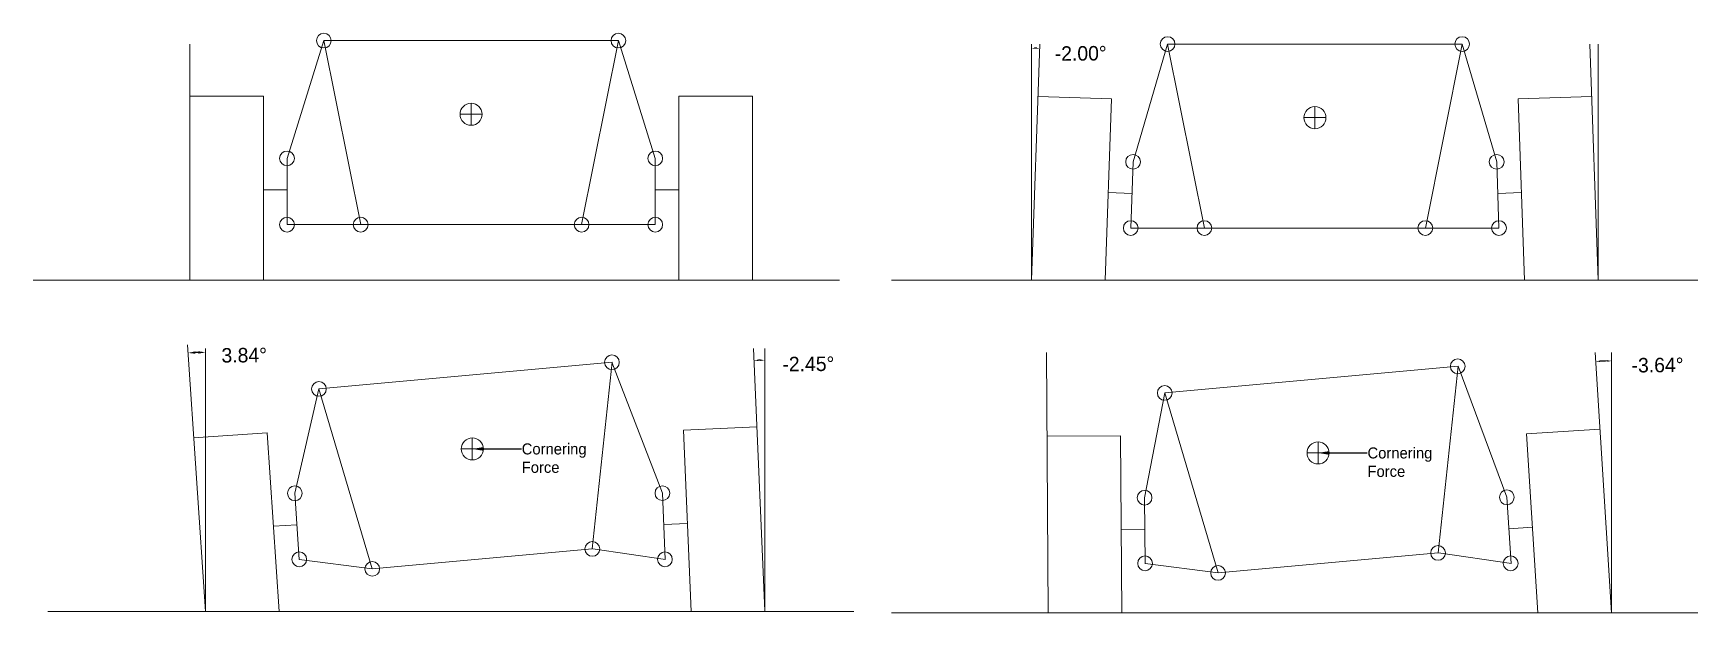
# Model space of a CAD drawing. Header units: inches. Extents: x 31 to 483, y -95 to 62.
import ezdxf
from ezdxf import colors
from ezdxf.entities.mleader import LeaderData, LeaderLine
from ezdxf.math import Vec2, Vec3

# ---------------------------------------------------------------- set-up
doc = ezdxf.new("R2010")
doc.units = ezdxf.units.IN
doc.header["$MEASUREMENT"] = 0
doc.header["$PDMODE"] = 34
doc.layers.get('0').update_dxf_attribs({"lineweight": 0})
for name, color, linetype, lineweight in [('body', 7, 'Continuous', 0), ('hub', 3, 'Continuous', 0), ('lower link', 7, 'Continuous', 0), ('strut', 7, 'Continuous', 0)]:
    doc.layers.add(name, color=color, linetype=linetype, lineweight=lineweight)
doc.dimstyles.get("Standard").update_dxf_attribs({"dimscale": 0.03937, "dimtxt": 0.1, "dimasz": 0.1, "dimexe": 0.05, "dimexo": 0.025, "dimgap": 0.025, "dimtad": 0, "dimtoh": 1, "dimzin": 1, "dimdsep": 46, "dimtxsty": 'Standard', "dimtsz": 2.5, "dimcen": 0.09, "dimadec": 0, "dimazin": 0, "dimtfac": 1, "dimtdec": 4, "dimtofl": 0, "dimtmove": 0, "dimatfit": 3, "dimfxl": 1, "dimtolj": 1, "dimtzin": 0, "dimarcsym": 0})

# ---------------------------------------------------------------- blocks, each defined once
blk = doc.blocks.new('*D1')
at = {"layer": 'Defpoints', "color": 0, "transparency": 16777216}
for p in [(73, -22.67), (74.72, -24.77), (77.87, -23.61), (77.87, -95.12), (77.87, -95.12)]:
    blk.add_point(p, dxfattribs=at)
at = {"layer": 'hub', "color": 0, "lineweight": -2, "transparency": 16777216}
blk.add_arc((77.87, -95.12), 70.42, 91.6017, 92.2432, dxfattribs=at)
at = {"layer": 'hub', "color": 0, "transparency": 16777216}
for points in [[(75.13, -25.08), (75.1, -24.43), (73.15, -24.86)], [(75.9, -24.4), (75.91, -25.06), (77.87, -24.7)]]:
    blk.add_solid(points, dxfattribs=at)
at = {"layer": 'hub', "color": 0, "transparency": 16777216, "insert": (88.37, -25.49), "char_height": 3.937, "width": 13.5886, "attachment_point": 5, "rotation": 0.5}
blk.add_mtext('3.84°', dxfattribs=at)
blk = doc.blocks.new('*D2')
at = {"layer": 'Defpoints', "color": 0, "transparency": 16777216}
for p in [(226.7, -23.61), (227.81, -26.86), (229.75, -23.61), (229.75, -94.93), (229.75, -94.93)]:
    blk.add_point(p, dxfattribs=at)
at = {"layer": 'hub', "color": 0, "lineweight": -2, "transparency": 16777216}
blk.add_arc((229.75, -94.93), 68.09, 90.9939, 91.46, dxfattribs=at)
at = {"layer": 'hub', "color": 0, "transparency": 16777216}
for points in [[(228.02, -27.06), (228.01, -26.66), (226.84, -26.9)], [(228.57, -26.65), (228.57, -27.04), (229.75, -26.84)]]:
    blk.add_solid(points, dxfattribs=at)
at = {"layer": 'hub', "color": 0, "transparency": 16777216, "insert": (241.57, -27.87), "char_height": 3.937, "attachment_point": 5, "rotation": 0.5}
blk.add_mtext('-2.45°', dxfattribs=at)
blk = doc.blocks.new('*D3')
at = {"layer": 'Defpoints', "color": 0, "transparency": 16777216}
for p in [(302.21, 59.07), (304.45, 59.07), (302.94, 57.93), (302.21, -5.12), (302.21, -5.12)]:
    blk.add_point(p, dxfattribs=at)
at = {"layer": 'hub', "color": 0, "lineweight": -2, "transparency": 16777216}
blk.add_arc((302.21, -5.12), 63.06, 88.7165, 89.2845, dxfattribs=at)
at = {"layer": 'hub', "color": 0, "transparency": 16777216}
for points in [[(303, 57.8), (303, 58.06), (302.21, 57.93)], [(303.63, 58.05), (303.62, 57.79), (304.41, 57.9)]]:
    blk.add_solid(points, dxfattribs=at)
at = {"layer": 'hub', "color": 0, "transparency": 16777216, "insert": (315.53, 56.51), "char_height": 3.937, "attachment_point": 5, "rotation": 0.5}
blk.add_mtext('-2.00°', dxfattribs=at)
blk = doc.blocks.new('*D4')
at = {"layer": 'Defpoints', "color": 0, "transparency": 16777216}
for p in [(455.22, -24.7), (456.82, -27.1), (459.72, -24.7), (459.72, -95.45), (459.72, -95.45)]:
    blk.add_point(p, dxfattribs=at)
at = {"layer": 'hub', "color": 0, "lineweight": -2, "transparency": 16777216}
blk.add_arc((459.72, -95.45), 68.41, 90.9892, 92.6507, dxfattribs=at)
at = {"layer": 'hub', "color": 0, "transparency": 16777216}
for points in [[(456.57, -27.31), (456.55, -26.92), (455.38, -27.18)], [(458.54, -26.85), (458.54, -27.25), (459.72, -27.04)]]:
    blk.add_solid(points, dxfattribs=at)
at = {"layer": 'hub', "color": 0, "transparency": 16777216, "insert": (472.18, -28.18), "char_height": 3.937, "attachment_point": 5, "rotation": 0.5}
blk.add_mtext('-3.64°', dxfattribs=at)

msp = doc.modelspace()

# ---------------------------------------------------------------- linework, layer by layer
for p, q in [((73.592, -5.122), (73.592, 59.07)), ((302.211, -5.122), (302.211, 59.07)), ((302.211, -5.122), (304.452, 59.07)), ((456.05, -5.122), (453.81, 59.07)), ((456.05, -5.122), (456.05, 59.07)), ((73.592, 44.878), (93.592, 44.878)), ((93.592, 44.878), (93.592, -5.122)), ((226.408, 44.878), (206.408, 44.878)), ((206.408, 44.878), (206.408, -5.122)), ((226.408, -5.122), (226.408, 44.878)), ((303.955, 44.848), (323.943, 44.15)), ((323.943, 44.15), (322.224, -5.122)), ((454.306, 44.848), (434.318, 44.15)), ((434.318, 44.15), (436.038, -5.122)), ((31.092, -5.122), (250, -5.122)), ((93.592, -5.122), (73.592, -5.122)), ((206.408, -5.122), (226.408, -5.122)), ((264.188, -5.122), (483.095, -5.122)), ((77.872, -95.122), (73.003, -22.67)), ((77.872, -95.122), (77.872, -23.615)), ((229.753, -94.925), (226.697, -23.615)), ((229.753, -94.925), (229.753, -23.615)), ((306.675, -95.453), (306.246, -24.705)), ((459.721, -95.453), (455.221, -24.705)), ((459.721, -95.453), (459.721, -24.705)), ((227.612, -44.971), (207.63, -45.828)), ((74.636, -47.916), (94.591, -46.575)), ((94.591, -46.575), (97.853, -95.122)), ((207.63, -45.828), (209.743, -95.122)), ((306.384, -47.489), (326.384, -47.367)), ((326.384, -47.367), (326.676, -95.453)), ((456.547, -45.554), (436.587, -46.824)), ((436.587, -46.824), (439.681, -95.453)), ((35.057, -95.122), (253.965, -95.122)), ((264.188, -95.453), (483.095, -95.453))]:
    msp.add_line(p, q)
at = {"color": 1}
for p, q in [((150, 37), (150, 43)), ((379.131, 36.07), (379.131, 42.07)), ((147, 40), (153, 40)), ((376.131, 39.07), (382.131, 39.07)), ((150.315, -53.945), (150.315, -47.945)), ((380, -55.035), (380, -49.035)), ((147.315, -50.945), (153.315, -50.945)), ((377, -52.035), (383, -52.035))]:
    msp.add_line(p, q, dxfattribs=at)
for centre in [(110, 60), (190, 60), (339.131, 59.07), (419.131, 59.07), (100, 28), (200, 28), (329.759, 27.059), (428.503, 27.059), (100, 10), (120, 10), (180, 10), (200, 10), (329.131, 9.07), (349.131, 9.07), (409.131, 9.07), (429.131, 9.07), (188.24, -27.405), (417.925, -28.496), (108.668, -34.648), (338.354, -35.738), (102.116, -62.985), (201.951, -62.965), (332.894, -64.207), (431.264, -64.075), (182.908, -78.105), (103.323, -80.945), (202.621, -80.945), (333.008, -82.035), (412.593, -79.196), (432.307, -82.035), (123.154, -83.538), (352.839, -84.628)]:
    msp.add_circle(centre, 2)
for centre in [(150, 40), (379.131, 39.07), (150.315, -50.945), (380, -52.035)]:
    msp.add_circle(centre, 3, dxfattribs=at)
at = {"layer": 'body', "color": 176, "true_color": 0x000080}
for p, q in [((110, 60), (120, 10)), ((190, 60), (110, 60)), ((180, 10), (190, 60)), ((339.131, 59.07), (349.131, 9.07)), ((419.131, 59.07), (339.131, 59.07)), ((409.131, 9.07), (419.131, 59.07)), ((120, 10), (180, 10)), ((349.131, 9.07), (409.131, 9.07)), ((188.34, -27.405), (108.668, -34.648)), ((182.908, -78.105), (188.34, -27.405)), ((418.025, -28.496), (338.354, -35.738)), ((412.593, -79.196), (418.025, -28.496)), ((108.668, -34.648), (123.154, -83.538)), ((338.354, -35.738), (352.839, -84.628)), ((123.154, -83.538), (182.908, -78.105)), ((352.839, -84.628), (412.593, -79.196))]:
    msp.add_line(p, q, dxfattribs=at)
at = {"layer": 'hub'}
for p, q in [((100, 28), (100, 10)), ((200, 28), (200, 10)), ((329.759, 27.059), (329.131, 9.07)), ((428.503, 27.059), (429.131, 9.07)), ((93.592, 19.438), (100, 19.438)), ((206.408, 19.438), (200, 19.438)), ((323.056, 18.725), (329.46, 18.502)), ((435.205, 18.725), (428.801, 18.502)), ((102.116, -62.985), (103.323, -80.945)), ((201.951, -62.965), (202.722, -80.948)), ((332.894, -64.207), (333.003, -82.206)), ((431.264, -64.075), (432.407, -82.038)), ((96.297, -71.958), (102.69, -71.528)), ((208.72, -71.245), (202.317, -71.519)), ((438.202, -72.213), (431.808, -72.62)), ((326.538, -72.807), (332.946, -72.768))]:
    msp.add_line(p, q, dxfattribs=at)
at = {"layer": 'lower link', "color": 6}
for p, q in [((100, 10), (120, 10)), ((200, 10), (180, 10)), ((329.131, 9.07), (349.131, 9.07)), ((429.131, 9.07), (409.131, 9.07)), ((103.323, -80.945), (123.154, -83.538)), ((202.804, -80.957), (183.006, -78.12)), ((432.489, -82.047), (412.692, -79.21)), ((333.008, -82.035), (352.839, -84.628))]:
    msp.add_line(p, q, dxfattribs=at)
at = {"layer": 'strut', "color": 2}
for p, q in [((100, 28), (110, 60)), ((200, 28), (190, 60)), ((329.759, 27.059), (339.131, 59.07)), ((428.503, 27.059), (419.131, 59.07)), ((201.951, -62.965), (188.24, -27.405)), ((431.264, -64.075), (418.025, -28.496)), ((102.116, -62.985), (108.668, -34.648)), ((332.894, -64.207), (338.354, -35.738))]:
    msp.add_line(p, q, dxfattribs=at)

# ---------------------------------------------------------------- dimensions: what is measured, and where the dimension line sits
at = {"layer": 'hub'}
for base, line1, line2, override, picture, middle in [((302.945, 57.931), ((302.211, -5.122), (304.452, 59.07)), ((302.211, -5.122), (302.211, 59.07)), {"dimtxt": 100, "dimasz": 20, "dimtad": 1, "dimtoh": 0, "dimzin": 8, "dimdsep": 46, "dimtsz": 0, "dimcen": 2.5, "dimadec": 2, "dimtdec": 2, "dimtofl": 1, "dimtolj": 0, "dimtzin": 8}, '*D3', (315.527, 56.513)), ((227.809, -26.864), ((229.753, -94.925), (229.753, -23.615)), ((229.753, -94.925), (226.697, -23.615)), {"dimtxt": 100, "dimasz": 30, "dimtad": 1, "dimtoh": 0, "dimzin": 8, "dimdsep": 46, "dimtsz": 0, "dimcen": 2.5, "dimadec": 2, "dimtdec": 2, "dimtofl": 1, "dimtolj": 0, "dimtzin": 8}, '*D2', (241.571, -27.87)), ((456.825, -27.1), ((459.721, -95.453), (459.721, -24.705)), ((459.721, -95.453), (455.221, -24.705)), {"dimtxt": 100, "dimasz": 30, "dimtad": 1, "dimtoh": 0, "dimzin": 8, "dimdsep": 46, "dimtsz": 0, "dimcen": 2.5, "dimadec": 2, "dimtdec": 2, "dimtofl": 1, "dimtolj": 0, "dimtzin": 8, "dimlwe": 65533}, '*D4', (472.18, -28.183))]:
    dim = msp.add_angular_dim_2l(base=base, line1=line1, line2=line2, text='-<>', dimstyle='Standard', override=override, dxfattribs=at)
    dim.commit()
    dim.dimension.update_dxf_attribs({"geometry": picture, "text_midpoint": middle, "dimtype": 162, "text_rotation": 0.5})
dim = msp.add_angular_dim_2l(base=(74.722, -24.773), line1=((77.872, -95.122), (77.872, -23.615)), line2=((77.872, -95.122), (73.003, -22.67)), dimstyle='Standard', override={"dimtxt": 100, "dimasz": 50, "dimtoh": 0, "dimzin": 8, "dimdsep": 46, "dimtsz": 0, "dimcen": 2.5, "dimadec": 2, "dimtdec": 2, "dimtofl": 1, "dimtolj": 0, "dimtzin": 8}, dxfattribs=at)
dim.commit()
dim.dimension.update_dxf_attribs({"geometry": '*D1', "text_midpoint": (88.372, -25.49), "dimtype": 162, "text_rotation": 0.5})

# ---------------------------------------------------------------- leaders
ml = msp.add_multileader_mtext('Standard', dxfattribs=at)
ml.set_content('Cornering\\PForce', color=256)
ml.set_leader_properties()
ml.build(insert=Vec2(0, 0))
ml.multileader.update_dxf_attribs({"text_right_attachment_type": 6, "dogleg_length": 0.36, "arrow_head_size": 3})
ctx = ml.context
ctx.base_point, ctx.char_height, ctx.arrow_head_size, ctx.landing_gap_size, ctx.plane_origin = Vec3(163.647, -50.945), 3, 3, 0.09, Vec3(150.315, -50.945)
ctx.right_attachment = 6
notes = []
notes.append((ctx, [(0, (1, 1, 0), (163.287, -50.945), (1, 0), 0.36, [(0, [(150.315, -50.945)], 0, [])])]))
ctx.mtext.insert, ctx.mtext.flow_direction = Vec3(163.737, -49.445), 5
ml = msp.add_multileader_mtext('Standard', dxfattribs=at)
ml.set_content('Cornering\\PForce', color=256)
ml.set_leader_properties()
ml.build(insert=Vec2(0, 0))
ml.multileader.update_dxf_attribs({"text_right_attachment_type": 6, "dogleg_length": 0.36, "arrow_head_size": 3})
ctx = ml.context
ctx.base_point, ctx.char_height, ctx.arrow_head_size, ctx.landing_gap_size, ctx.plane_origin = Vec3(393.332, -52.035), 3, 3, 0.09, Vec3(380, -52.035)
ctx.right_attachment = 6
notes.append((ctx, [(0, (1, 1, 0), (392.972, -52.035), (1, 0), 0.36, [(0, [(380, -52.035)], 0, [])])]))
ctx.mtext.insert, ctx.mtext.flow_direction = Vec3(393.422, -50.535), 5
for ctx, leaders in notes:
    for number, flags, end, landing, length, lines in leaders:
        leader = LeaderData()
        leader.index, (leader.has_last_leader_line, leader.has_dogleg_vector, leader.attachment_direction) = number, flags
        leader.last_leader_point, leader.dogleg_vector, leader.dogleg_length = Vec3(end), Vec3(landing), length
        for number, points, colour, breaks in lines:
            line = LeaderLine()
            line.index, line.vertices, line.color, line.breaks = number, Vec3.list(points), colors.encode_raw_color(colour), breaks
            leader.lines.append(line)
        ctx.leaders.append(leader)

doc.saveas('drawing.dxf')
